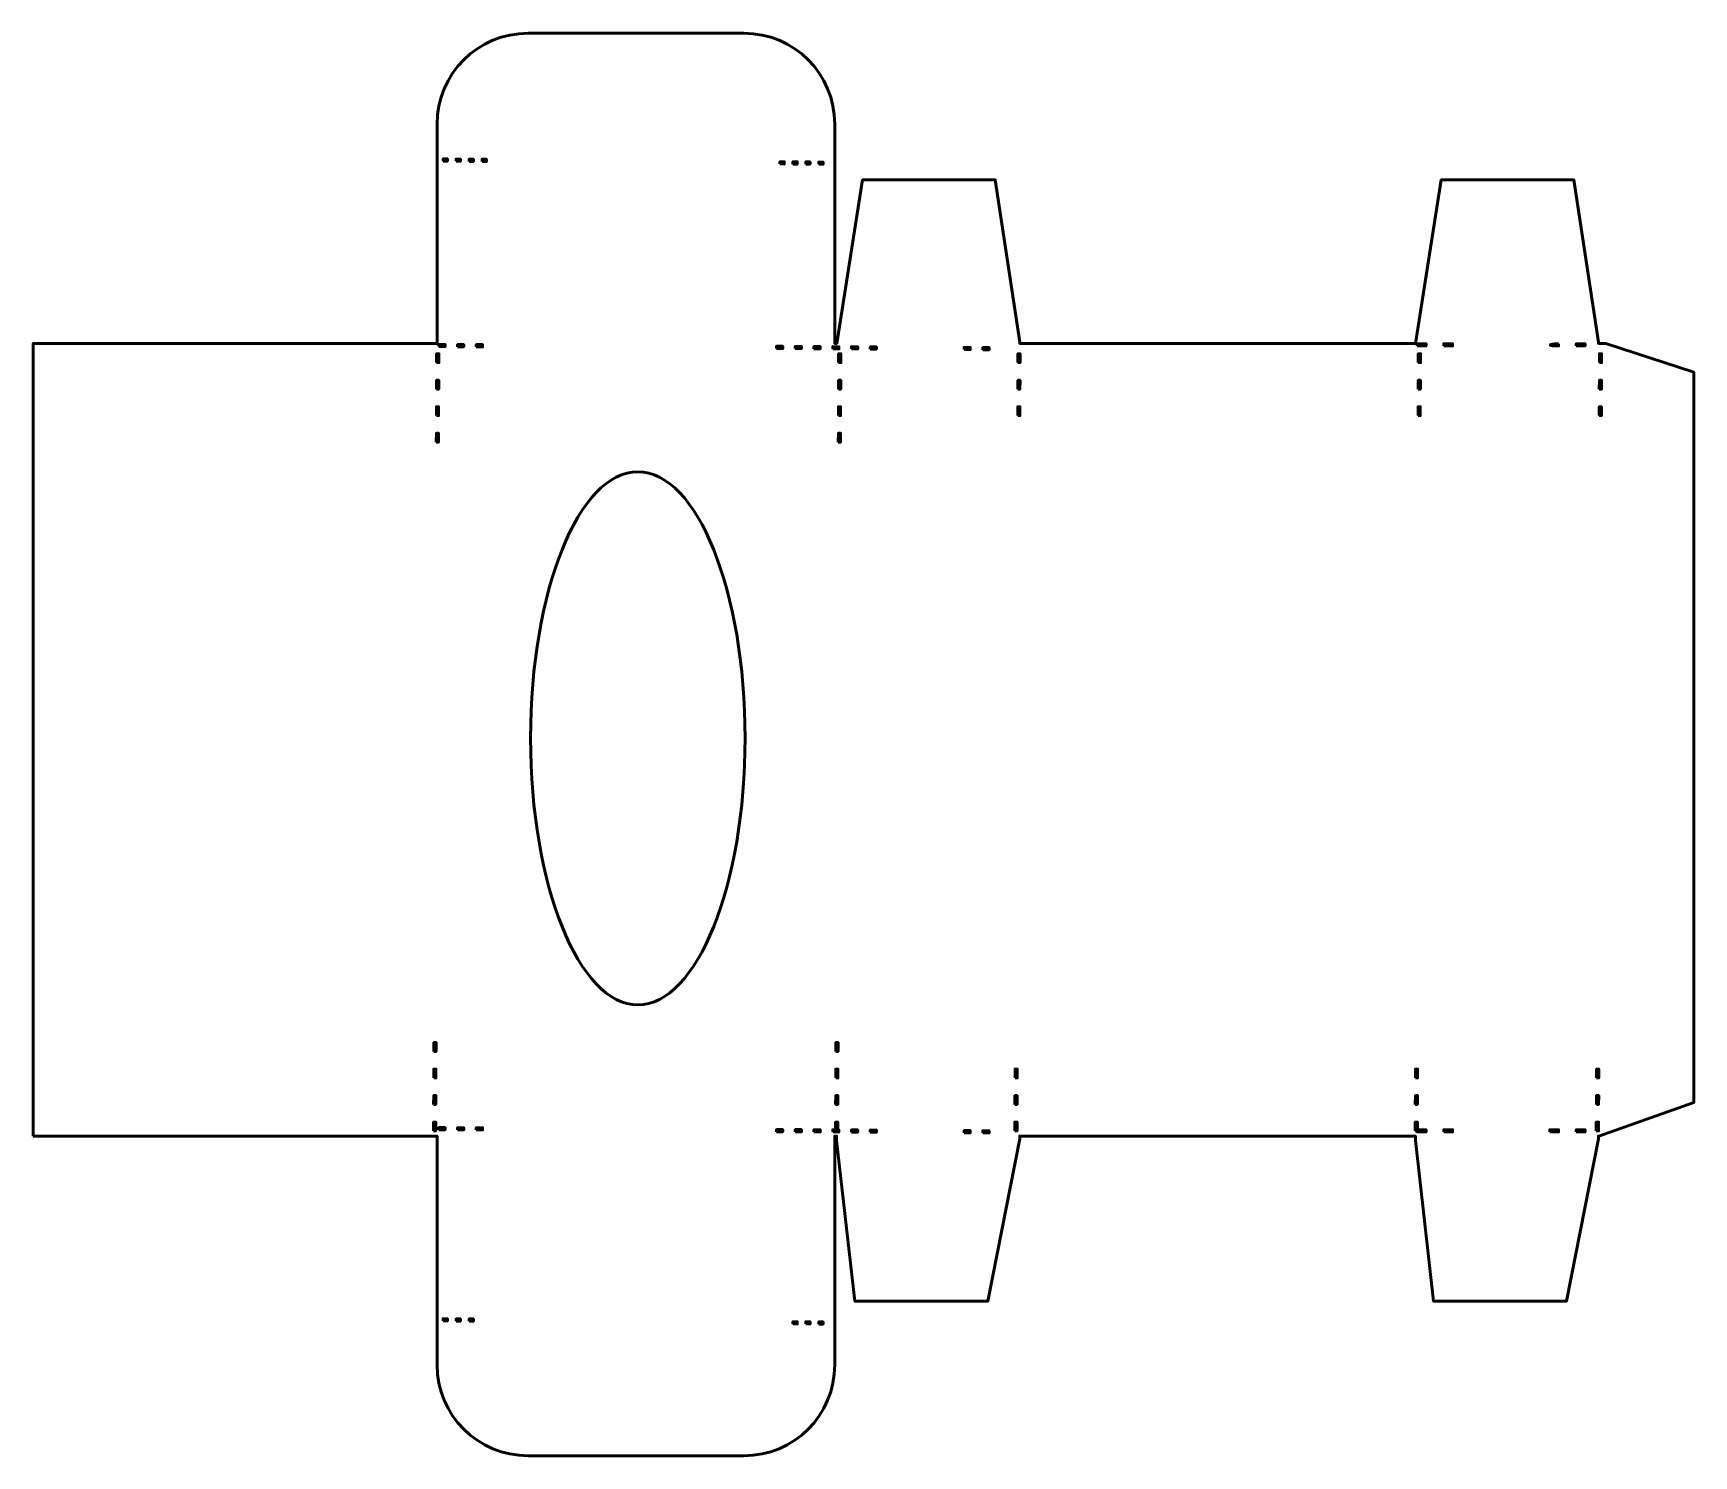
# Model space of a CAD drawing. Header units: centimetres. Extents: x -9.9 to 9.9, y -8.5 to 8.5.
import ezdxf

# ---------------------------------------------------------------- set-up
doc = ezdxf.new("R2010")
doc.units = ezdxf.units.CM
doc.header["$MEASUREMENT"] = 0
doc.layers.add('Layer 1', color=7, linetype='Continuous')

msp = doc.modelspace()

# ---------------------------------------------------------------- linework, layer by layer
at = {"layer": 'Layer 1', "color": 216, "lineweight": 53}
for points, knots in [([(-9.94598, -4.69219), (-9.94598, -4.69219), (-5.10741, -4.69219), (-5.10741, -4.69219), (-5.10741, -4.69219), (-5.10741, -4.69219), (-5.10741, -7.43311), (-5.10741, -7.43311), (-5.10741, -7.43311), (-5.10741, -8.03746), (-4.62118, -8.52369), (-4.01683, -8.52369), (-4.01683, -8.52369), (-4.01683, -8.52369), (-1.43466, -8.52369), (-1.43466, -8.52369), (-1.43466, -8.52369), (-0.83031, -8.52369), (-0.34408, -8.03746), (-0.34408, -7.43311), (-0.34408, -7.43311), (-0.34408, -7.43311), (-0.34408, -4.69219), (-0.34408, -4.69219), (-0.34408, -4.69219), (-0.34408, -4.69219), (-0.32176, -4.69219), (-0.32176, -4.69219), (-0.32176, -4.69219), (-0.32176, -4.69219), (-0.32176, -4.74428), (-0.32176, -4.74428), (-0.32176, -4.74428), (-0.32176, -4.74428), (-0.10265, -6.6716), (-0.10265, -6.6716), (-0.10265, -6.6716), (-0.10265, -6.6716), (1.48733, -6.6716), (1.48733, -6.6716), (1.48733, -6.6716), (1.48733, -6.6716), (1.87098, -4.72526), (1.87098, -4.72526), (1.87098, -4.72526), (1.87098, -4.72526), (1.87098, -4.69219), (1.87098, -4.69219), (1.87098, -4.69219), (1.87098, -4.69219), (6.61033, -4.69219), (6.61033, -4.69219), (6.61033, -4.69219), (6.61033, -4.69219), (6.61033, -4.74428), (6.61033, -4.74428), (6.61033, -4.74428), (6.61033, -4.74428), (6.82944, -6.6716), (6.82944, -6.6716), (6.82944, -6.6716), (6.82944, -6.6716), (8.41942, -6.6716), (8.41942, -6.6716), (8.41942, -6.6716), (8.41942, -6.6716), (8.80307, -4.72526), (8.80307, -4.72526), (8.80307, -4.72526), (8.80307, -4.72526), (8.80307, -4.69219), (8.80307, -4.69219), (8.80307, -4.69219), (8.80307, -4.69219), (8.80638, -4.69219), (8.80638, -4.69219), (8.80638, -4.69219), (8.80638, -4.69219), (9.94574, -4.29035), (9.94574, -4.29035), (9.94574, -4.29035), (9.94574, -4.29035), (9.94574, 4.45992), (9.94574, 4.45992), (9.94574, 4.45992), (9.94574, 4.45992), (8.89154, 4.80553), (8.89154, 4.80553), (8.89154, 4.80553), (8.89154, 4.80553), (8.80307, 4.80553), (8.80307, 4.80553), (8.80307, 4.80553), (8.80307, 4.80553), (8.80307, 4.81959), (8.80307, 4.81959), (8.80307, 4.81959), (8.80307, 4.81959), (8.51037, 6.76593), (8.51037, 6.76593), (8.51037, 6.76593), (8.51037, 6.76593), (6.92039, 6.76593), (6.92039, 6.76593), (6.92039, 6.76593), (6.92039, 6.76593), (6.61116, 4.80553), (6.61116, 4.80553), (6.61116, 4.80553), (6.61116, 4.80553), (1.87098, 4.80553), (1.87098, 4.80553), (1.87098, 4.80553), (1.87098, 4.80553), (1.87098, 4.81959), (1.87098, 4.81959), (1.87098, 4.81959), (1.87098, 4.81959), (1.57828, 6.76593), (1.57828, 6.76593), (1.57828, 6.76593), (1.57828, 6.76593), (-0.0117, 6.76593), (-0.0117, 6.76593), (-0.0117, 6.76593), (-0.0117, 6.76593), (-0.32093, 4.80553), (-0.32093, 4.80553), (-0.32093, 4.80553), (-0.32093, 4.80553), (-0.34408, 4.80553), (-0.34408, 4.80553), (-0.34408, 4.80553), (-0.34408, 4.80553), (-0.34408, 7.43317), (-0.34408, 7.43317), (-0.34408, 7.43317), (-0.34408, 8.03752), (-0.83031, 8.52375), (-1.43466, 8.52375), (-1.43466, 8.52375), (-1.43466, 8.52375), (-4.01683, 8.52375), (-4.01683, 8.52375), (-4.01683, 8.52375), (-4.62118, 8.52375), (-5.10741, 8.03752), (-5.10741, 7.43317), (-5.10741, 7.43317), (-5.10741, 7.43317), (-5.10741, 4.80553), (-5.10741, 4.80553), (-5.10741, 4.80553), (-5.10741, 4.80553), (-9.94598, 4.80553), (-9.94598, 4.80553), (-9.94598, 4.80553), (-9.94598, 4.80553), (-9.94598, -4.69219), (-9.94598, -4.69219)], [0, 0, 0, 0, 0.02439024, 0.02439024, 0.02439024, 0.02439024, 0.04878049, 0.04878049, 0.04878049, 0.04878049, 0.07317073, 0.07317073, 0.07317073, 0.07317073, 0.09756098, 0.09756098, 0.09756098, 0.09756098, 0.12195122, 0.12195122, 0.12195122, 0.12195122, 0.14634146, 0.14634146, 0.14634146, 0.14634146, 0.17073171, 0.17073171, 0.17073171, 0.17073171, 0.19512195, 0.19512195, 0.19512195, 0.19512195, 0.2195122, 0.2195122, 0.2195122, 0.2195122, 0.24390244, 0.24390244, 0.24390244, 0.24390244, 0.26829268, 0.26829268, 0.26829268, 0.26829268, 0.29268293, 0.29268293, 0.29268293, 0.29268293, 0.31707317, 0.31707317, 0.31707317, 0.31707317, 0.34146341, 0.34146341, 0.34146341, 0.34146341, 0.36585366, 0.36585366, 0.36585366, 0.36585366, 0.3902439, 0.3902439, 0.3902439, 0.3902439, 0.41463415, 0.41463415, 0.41463415, 0.41463415, 0.43902439, 0.43902439, 0.43902439, 0.43902439, 0.46341463, 0.46341463, 0.46341463, 0.46341463, 0.48780488, 0.48780488, 0.48780488, 0.48780488, 0.51219512, 0.51219512, 0.51219512, 0.51219512, 0.53658537, 0.53658537, 0.53658537, 0.53658537, 0.56097561, 0.56097561, 0.56097561, 0.56097561, 0.58536585, 0.58536585, 0.58536585, 0.58536585, 0.6097561, 0.6097561, 0.6097561, 0.6097561, 0.63414634, 0.63414634, 0.63414634, 0.63414634, 0.65853659, 0.65853659, 0.65853659, 0.65853659, 0.68292683, 0.68292683, 0.68292683, 0.68292683, 0.70731707, 0.70731707, 0.70731707, 0.70731707, 0.73170732, 0.73170732, 0.73170732, 0.73170732, 0.75609756, 0.75609756, 0.75609756, 0.75609756, 0.7804878, 0.7804878, 0.7804878, 0.7804878, 0.80487805, 0.80487805, 0.80487805, 0.80487805, 0.82926829, 0.82926829, 0.82926829, 0.82926829, 0.85365854, 0.85365854, 0.85365854, 0.85365854, 0.87804878, 0.87804878, 0.87804878, 0.87804878, 0.90243902, 0.90243902, 0.90243902, 0.90243902, 0.92682927, 0.92682927, 0.92682927, 0.92682927, 0.95121951, 0.95121951, 0.95121951, 0.95121951, 1, 1, 1, 1]), ([(-5.03548, 6.99081), (-5.03548, 6.99081), (-5.03548, 7.01727), (-5.03548, 7.01727), (-5.03548, 7.01727), (-5.03548, 7.01727), (-4.98339, 7.01727), (-4.98339, 7.01727), (-4.98339, 7.01727), (-4.98339, 7.01727), (-4.98339, 6.99081), (-4.98339, 6.99081), (-4.98339, 6.99081), (-4.98339, 6.99081), (-5.03548, 6.99081), (-5.03548, 6.99081)], [0, 0, 0, 0, 0.2, 0.2, 0.2, 0.2, 0.4, 0.4, 0.4, 0.4, 0.6, 0.6, 0.6, 0.6, 1, 1, 1, 1]), ([(-4.88004, 6.98916), (-4.88004, 6.98916), (-4.88004, 7.01562), (-4.88004, 7.01562), (-4.88004, 7.01562), (-4.88004, 7.01562), (-4.82795, 7.01562), (-4.82795, 7.01562), (-4.82795, 7.01562), (-4.82795, 7.01562), (-4.82795, 6.98916), (-4.82795, 6.98916), (-4.82795, 6.98916), (-4.82795, 6.98916), (-4.88004, 6.98916), (-4.88004, 6.98916)], [0, 0, 0, 0, 0.2, 0.2, 0.2, 0.2, 0.4, 0.4, 0.4, 0.4, 0.6, 0.6, 0.6, 0.6, 1, 1, 1, 1]), ([(-4.7246, 6.98751), (-4.7246, 6.98751), (-4.7246, 7.01397), (-4.7246, 7.01397), (-4.7246, 7.01397), (-4.7246, 7.01397), (-4.67334, 7.01397), (-4.67334, 7.01397), (-4.67334, 7.01397), (-4.67334, 7.01397), (-4.67334, 6.98751), (-4.67334, 6.98751), (-4.67334, 6.98751), (-4.67334, 6.98751), (-4.7246, 6.98751), (-4.7246, 6.98751)], [0, 0, 0, 0, 0.2, 0.2, 0.2, 0.2, 0.4, 0.4, 0.4, 0.4, 0.6, 0.6, 0.6, 0.6, 1, 1, 1, 1]), ([(-4.56998, 6.98751), (-4.56998, 6.98751), (-4.56998, 7.01397), (-4.56998, 7.01397), (-4.56998, 7.01397), (-4.56998, 7.01397), (-4.51789, 7.01232), (-4.51789, 7.01232), (-4.51789, 7.01232), (-4.51789, 7.01232), (-4.51789, 6.98586), (-4.51789, 6.98586), (-4.51789, 6.98586), (-4.51789, 6.98586), (-4.56998, 6.98751), (-4.56998, 6.98751)], [0, 0, 0, 0, 0.2, 0.2, 0.2, 0.2, 0.4, 0.4, 0.4, 0.4, 0.6, 0.6, 0.6, 0.6, 1, 1, 1, 1]), ([(-1.00141, 6.95774), (-1.00141, 6.95774), (-1.00141, 6.9842), (-1.00141, 6.9842), (-1.00141, 6.9842), (-1.00141, 6.9842), (-0.94932, 6.98255), (-0.94932, 6.98255), (-0.94932, 6.98255), (-0.94932, 6.98255), (-0.94932, 6.95609), (-0.94932, 6.95609), (-0.94932, 6.95609), (-0.94932, 6.95609), (-1.00141, 6.95774), (-1.00141, 6.95774)], [0, 0, 0, 0, 0.2, 0.2, 0.2, 0.2, 0.4, 0.4, 0.4, 0.4, 0.6, 0.6, 0.6, 0.6, 1, 1, 1, 1]), ([(-0.84597, 6.95609), (-0.84597, 6.95609), (-0.84597, 6.98255), (-0.84597, 6.98255), (-0.84597, 6.98255), (-0.84597, 6.98255), (-0.79471, 6.98255), (-0.79471, 6.98255), (-0.79471, 6.98255), (-0.79471, 6.98255), (-0.79471, 6.95609), (-0.79471, 6.95609), (-0.79471, 6.95609), (-0.79471, 6.95609), (-0.84597, 6.95609), (-0.84597, 6.95609)], [0, 0, 0, 0, 0.2, 0.2, 0.2, 0.2, 0.4, 0.4, 0.4, 0.4, 0.6, 0.6, 0.6, 0.6, 1, 1, 1, 1]), ([(-0.69136, 6.95443), (-0.69136, 6.95443), (-0.69136, 6.98089), (-0.69136, 6.98089), (-0.69136, 6.98089), (-0.69136, 6.98089), (-0.63927, 6.98089), (-0.63927, 6.98089), (-0.63927, 6.98089), (-0.63927, 6.98089), (-0.63927, 6.95443), (-0.63927, 6.95443), (-0.63927, 6.95443), (-0.63927, 6.95443), (-0.69136, 6.95443), (-0.69136, 6.95443)], [0, 0, 0, 0, 0.2, 0.2, 0.2, 0.2, 0.4, 0.4, 0.4, 0.4, 0.6, 0.6, 0.6, 0.6, 1, 1, 1, 1]), ([(-0.53591, 6.95278), (-0.53591, 6.95278), (-0.53591, 6.97924), (-0.53591, 6.97924), (-0.53591, 6.97924), (-0.53591, 6.97924), (-0.48382, 6.97924), (-0.48382, 6.97924), (-0.48382, 6.97924), (-0.48382, 6.97924), (-0.48382, 6.95278), (-0.48382, 6.95278), (-0.48382, 6.95278), (-0.48382, 6.95278), (-0.53591, 6.95278), (-0.53591, 6.95278)], [0, 0, 0, 0, 0.2, 0.2, 0.2, 0.2, 0.4, 0.4, 0.4, 0.4, 0.6, 0.6, 0.6, 0.6, 1, 1, 1, 1]), ([(-5.0884, 4.76831), (-5.0884, 4.76831), (-5.0884, 4.79477), (-5.0884, 4.79477), (-5.0884, 4.79477), (-5.0884, 4.79477), (-5.01316, 4.79477), (-5.01316, 4.79477), (-5.01316, 4.79477), (-5.01316, 4.79477), (-5.01316, 4.76831), (-5.01316, 4.76831), (-5.01316, 4.76831), (-5.01316, 4.76831), (-5.0884, 4.76831), (-5.0884, 4.76831)], [0, 0, 0, 0, 0.2, 0.2, 0.2, 0.2, 0.4, 0.4, 0.4, 0.4, 0.6, 0.6, 0.6, 0.6, 1, 1, 1, 1]), ([(-4.8635, 4.76666), (-4.8635, 4.76666), (-4.8635, 4.79312), (-4.8635, 4.79312), (-4.8635, 4.79312), (-4.8635, 4.79312), (-4.78826, 4.79312), (-4.78826, 4.79312), (-4.78826, 4.79312), (-4.78826, 4.79312), (-4.78826, 4.76666), (-4.78826, 4.76666), (-4.78826, 4.76666), (-4.78826, 4.76666), (-4.8635, 4.76666), (-4.8635, 4.76666)], [0, 0, 0, 0, 0.2, 0.2, 0.2, 0.2, 0.4, 0.4, 0.4, 0.4, 0.6, 0.6, 0.6, 0.6, 1, 1, 1, 1]), ([(-4.63861, 4.76501), (-4.63861, 4.76501), (-4.63861, 4.79147), (-4.63861, 4.79147), (-4.63861, 4.79147), (-4.63861, 4.79147), (-4.56337, 4.79147), (-4.56337, 4.79147), (-4.56337, 4.79147), (-4.56337, 4.79147), (-4.56337, 4.76501), (-4.56337, 4.76501), (-4.56337, 4.76501), (-4.56337, 4.76501), (-4.63861, 4.76501), (-4.63861, 4.76501)], [0, 0, 0, 0, 0.2, 0.2, 0.2, 0.2, 0.4, 0.4, 0.4, 0.4, 0.6, 0.6, 0.6, 0.6, 1, 1, 1, 1]), ([(6.63346, 4.77576), (6.63346, 4.77576), (6.63346, 4.80222), (6.63346, 4.80222), (6.63346, 4.80222), (6.63346, 4.80222), (6.73929, 4.80222), (6.73929, 4.80222), (6.73929, 4.80222), (6.73929, 4.80222), (6.73929, 4.77576), (6.73929, 4.77576), (6.73929, 4.77576), (6.73929, 4.77576), (6.63346, 4.77576), (6.63346, 4.77576)], [0, 0, 0, 0, 0.2, 0.2, 0.2, 0.2, 0.4, 0.4, 0.4, 0.4, 0.6, 0.6, 0.6, 0.6, 1, 1, 1, 1]), ([(6.95096, 4.77576), (6.95096, 4.77576), (6.95096, 4.80222), (6.95096, 4.80222), (6.95096, 4.80222), (6.95096, 4.80222), (7.05679, 4.80222), (7.05679, 4.80222), (7.05679, 4.80222), (7.05679, 4.80222), (7.05679, 4.77576), (7.05679, 4.77576), (7.05679, 4.77576), (7.05679, 4.77576), (6.95096, 4.77576), (6.95096, 4.77576)], [0, 0, 0, 0, 0.2, 0.2, 0.2, 0.2, 0.4, 0.4, 0.4, 0.4, 0.6, 0.6, 0.6, 0.6, 1, 1, 1, 1]), ([(8.32679, 4.80221), (8.32679, 4.80221), (8.32679, 4.77575), (8.32679, 4.77575), (8.32679, 4.77575), (8.19398, 4.77247), (8.19398, 4.80221), (8.32679, 4.80221)], [0, 0, 0, 0, 0.33333333, 0.33333333, 0.33333333, 0.33333333, 1, 1, 1, 1]), ([(8.53846, 4.77576), (8.53846, 4.77576), (8.53846, 4.80222), (8.53846, 4.80222), (8.53846, 4.80222), (8.53846, 4.80222), (8.64429, 4.80222), (8.64429, 4.80222), (8.64429, 4.80222), (8.64429, 4.80222), (8.64429, 4.77576), (8.64429, 4.77576), (8.64429, 4.77576), (8.64429, 4.77576), (8.53846, 4.77576), (8.53846, 4.77576)], [0, 0, 0, 0, 0.2, 0.2, 0.2, 0.2, 0.4, 0.4, 0.4, 0.4, 0.6, 0.6, 0.6, 0.6, 1, 1, 1, 1]), ([(-5.1132, 4.57732), (-5.1132, 4.57732), (-5.1132, 4.68315), (-5.1132, 4.68315), (-5.1132, 4.68315), (-5.1132, 4.68315), (-5.08674, 4.68315), (-5.08674, 4.68315), (-5.08674, 4.68315), (-5.08674, 4.68315), (-5.08674, 4.57732), (-5.08674, 4.57732), (-5.08674, 4.57732), (-5.08674, 4.57732), (-5.1132, 4.57732), (-5.1132, 4.57732)], [0, 0, 0, 0, 0.2, 0.2, 0.2, 0.2, 0.4, 0.4, 0.4, 0.4, 0.6, 0.6, 0.6, 0.6, 1, 1, 1, 1]), ([(-1.04276, 4.74516), (-1.04276, 4.74516), (-1.04276, 4.77162), (-1.04276, 4.77162), (-1.04276, 4.77162), (-1.04276, 4.77162), (-0.96835, 4.77162), (-0.96835, 4.77162), (-0.96835, 4.77162), (-0.96835, 4.77162), (-0.96835, 4.74516), (-0.96835, 4.74516), (-0.96835, 4.74516), (-0.96835, 4.74516), (-1.04276, 4.74516), (-1.04276, 4.74516)], [0, 0, 0, 0, 0.2, 0.2, 0.2, 0.2, 0.4, 0.4, 0.4, 0.4, 0.6, 0.6, 0.6, 0.6, 1, 1, 1, 1]), ([(-0.81786, 4.74351), (-0.81786, 4.74351), (-0.81786, 4.76997), (-0.81786, 4.76997), (-0.81786, 4.76997), (-0.81786, 4.76997), (-0.74345, 4.76997), (-0.74345, 4.76997), (-0.74345, 4.76997), (-0.74345, 4.76997), (-0.74345, 4.74351), (-0.74345, 4.74351), (-0.74345, 4.74351), (-0.74345, 4.74351), (-0.81786, 4.74351), (-0.81786, 4.74351)], [0, 0, 0, 0, 0.2, 0.2, 0.2, 0.2, 0.4, 0.4, 0.4, 0.4, 0.6, 0.6, 0.6, 0.6, 1, 1, 1, 1]), ([(-0.59379, 4.74186), (-0.59379, 4.74186), (-0.59379, 4.76832), (-0.59379, 4.76832), (-0.59379, 4.76832), (-0.59379, 4.76832), (-0.51855, 4.76832), (-0.51855, 4.76832), (-0.51855, 4.76832), (-0.51855, 4.76832), (-0.51855, 4.74186), (-0.51855, 4.74186), (-0.51855, 4.74186), (-0.51855, 4.74186), (-0.59379, 4.74186), (-0.59379, 4.74186)], [0, 0, 0, 0, 0.2, 0.2, 0.2, 0.2, 0.4, 0.4, 0.4, 0.4, 0.6, 0.6, 0.6, 0.6, 1, 1, 1, 1]), ([(-0.36889, 4.74186), (-0.36889, 4.74186), (-0.36889, 4.76832), (-0.36889, 4.76832), (-0.36889, 4.76832), (-0.36889, 4.76832), (-0.29365, 4.76667), (-0.29365, 4.76667), (-0.29365, 4.76667), (-0.29365, 4.76667), (-0.29365, 4.74021), (-0.29365, 4.74021), (-0.29365, 4.74021), (-0.29365, 4.74021), (-0.36889, 4.74186), (-0.36889, 4.74186)], [0, 0, 0, 0, 0.2, 0.2, 0.2, 0.2, 0.4, 0.4, 0.4, 0.4, 0.6, 0.6, 0.6, 0.6, 1, 1, 1, 1]), ([(-0.29779, 4.57732), (-0.29779, 4.57732), (-0.29779, 4.68315), (-0.29779, 4.68315), (-0.29779, 4.68315), (-0.29779, 4.68315), (-0.27133, 4.68315), (-0.27133, 4.68315), (-0.27133, 4.68315), (-0.27133, 4.68315), (-0.27133, 4.57732), (-0.27133, 4.57732), (-0.27133, 4.57732), (-0.27133, 4.57732), (-0.29779, 4.57732), (-0.29779, 4.57732)], [0, 0, 0, 0, 0.2, 0.2, 0.2, 0.2, 0.4, 0.4, 0.4, 0.4, 0.6, 0.6, 0.6, 0.6, 1, 1, 1, 1]), ([(-0.144, 4.7402), (-0.144, 4.7402), (-0.144, 4.76666), (-0.144, 4.76666), (-0.144, 4.76666), (-0.144, 4.76666), (-0.06876, 4.76666), (-0.06876, 4.76666), (-0.06876, 4.76666), (-0.06876, 4.76666), (-0.06876, 4.7402), (-0.06876, 4.7402), (-0.06876, 4.7402), (-0.06876, 4.7402), (-0.144, 4.7402), (-0.144, 4.7402)], [0, 0, 0, 0, 0.2, 0.2, 0.2, 0.2, 0.4, 0.4, 0.4, 0.4, 0.6, 0.6, 0.6, 0.6, 1, 1, 1, 1]), ([(0.08089, 4.73855), (0.08089, 4.73855), (0.08089, 4.76501), (0.08089, 4.76501), (0.08089, 4.76501), (0.08089, 4.76501), (0.1553, 4.76501), (0.1553, 4.76501), (0.1553, 4.76501), (0.1553, 4.76501), (0.1553, 4.73855), (0.1553, 4.73855), (0.1553, 4.73855), (0.1553, 4.73855), (0.08089, 4.73855), (0.08089, 4.73855)], [0, 0, 0, 0, 0.2, 0.2, 0.2, 0.2, 0.4, 0.4, 0.4, 0.4, 0.6, 0.6, 0.6, 0.6, 1, 1, 1, 1]), ([(1.20455, 4.73193), (1.20455, 4.73193), (1.20455, 4.75839), (1.20455, 4.75839), (1.20455, 4.75839), (1.20455, 4.75839), (1.27896, 4.75839), (1.27896, 4.75839), (1.27896, 4.75839), (1.27896, 4.75839), (1.27896, 4.73193), (1.27896, 4.73193), (1.27896, 4.73193), (1.27896, 4.73193), (1.20455, 4.73193), (1.20455, 4.73193)], [0, 0, 0, 0, 0.2, 0.2, 0.2, 0.2, 0.4, 0.4, 0.4, 0.4, 0.6, 0.6, 0.6, 0.6, 1, 1, 1, 1]), ([(1.42862, 4.73028), (1.42862, 4.73028), (1.42862, 4.75674), (1.42862, 4.75674), (1.42862, 4.75674), (1.42862, 4.75674), (1.50386, 4.75674), (1.50386, 4.75674), (1.50386, 4.75674), (1.50386, 4.75674), (1.50386, 4.73028), (1.50386, 4.73028), (1.50386, 4.73028), (1.50386, 4.73028), (1.42862, 4.73028), (1.42862, 4.73028)], [0, 0, 0, 0, 0.2, 0.2, 0.2, 0.2, 0.4, 0.4, 0.4, 0.4, 0.6, 0.6, 0.6, 0.6, 1, 1, 1, 1]), ([(1.84947, 4.57732), (1.84947, 4.57732), (1.84947, 4.68315), (1.84947, 4.68315), (1.84947, 4.68315), (1.84947, 4.68315), (1.87593, 4.68315), (1.87593, 4.68315), (1.87593, 4.68315), (1.87593, 4.68315), (1.87593, 4.57732), (1.87593, 4.57732), (1.87593, 4.57732), (1.87593, 4.57732), (1.84947, 4.57732), (1.84947, 4.57732)], [0, 0, 0, 0, 0.2, 0.2, 0.2, 0.2, 0.4, 0.4, 0.4, 0.4, 0.6, 0.6, 0.6, 0.6, 1, 1, 1, 1]), ([(6.64586, 4.57732), (6.64586, 4.57732), (6.64586, 4.68315), (6.64586, 4.68315), (6.64586, 4.68315), (6.64586, 4.68315), (6.67232, 4.68315), (6.67232, 4.68315), (6.67232, 4.68315), (6.67232, 4.68315), (6.67232, 4.57732), (6.67232, 4.57732), (6.67232, 4.57732), (6.67232, 4.57732), (6.64586, 4.57732), (6.64586, 4.57732)], [0, 0, 0, 0, 0.2, 0.2, 0.2, 0.2, 0.4, 0.4, 0.4, 0.4, 0.6, 0.6, 0.6, 0.6, 1, 1, 1, 1]), ([(8.81544, 4.57732), (8.81544, 4.57732), (8.81544, 4.68315), (8.81544, 4.68315), (8.81544, 4.68315), (8.81544, 4.68315), (8.8419, 4.68315), (8.8419, 4.68315), (8.8419, 4.68315), (8.8419, 4.68315), (8.8419, 4.57732), (8.8419, 4.57732), (8.8419, 4.57732), (8.8419, 4.57732), (8.81544, 4.57732), (8.81544, 4.57732)], [0, 0, 0, 0, 0.2, 0.2, 0.2, 0.2, 0.4, 0.4, 0.4, 0.4, 0.6, 0.6, 0.6, 0.6, 1, 1, 1, 1]), ([(-5.11486, 4.25982), (-5.11486, 4.25982), (-5.11403, 4.36565), (-5.11403, 4.36565), (-5.11403, 4.36565), (-5.11403, 4.36565), (-5.08757, 4.36565), (-5.08757, 4.36565), (-5.08757, 4.36565), (-5.08757, 4.36565), (-5.0884, 4.25982), (-5.0884, 4.25982), (-5.0884, 4.25982), (-5.0884, 4.25982), (-5.11486, 4.25982), (-5.11486, 4.25982)], [0, 0, 0, 0, 0.2, 0.2, 0.2, 0.2, 0.4, 0.4, 0.4, 0.4, 0.6, 0.6, 0.6, 0.6, 1, 1, 1, 1]), ([(-0.29944, 4.25982), (-0.29944, 4.25982), (-0.29861, 4.36565), (-0.29861, 4.36565), (-0.29861, 4.36565), (-0.29861, 4.36565), (-0.27215, 4.36565), (-0.27215, 4.36565), (-0.27215, 4.36565), (-0.27215, 4.36565), (-0.27298, 4.25982), (-0.27298, 4.25982), (-0.27298, 4.25982), (-0.27298, 4.25982), (-0.29944, 4.25982), (-0.29944, 4.25982)], [0, 0, 0, 0, 0.2, 0.2, 0.2, 0.2, 0.4, 0.4, 0.4, 0.4, 0.6, 0.6, 0.6, 0.6, 1, 1, 1, 1]), ([(1.84781, 4.25982), (1.84781, 4.25982), (1.84864, 4.36565), (1.84864, 4.36565), (1.84864, 4.36565), (1.84864, 4.36565), (1.8751, 4.36565), (1.8751, 4.36565), (1.8751, 4.36565), (1.8751, 4.36565), (1.87427, 4.25982), (1.87427, 4.25982), (1.87427, 4.25982), (1.87427, 4.25982), (1.84781, 4.25982), (1.84781, 4.25982)], [0, 0, 0, 0, 0.2, 0.2, 0.2, 0.2, 0.4, 0.4, 0.4, 0.4, 0.6, 0.6, 0.6, 0.6, 1, 1, 1, 1]), ([(6.64421, 4.25982), (6.64421, 4.25982), (6.64504, 4.36565), (6.64504, 4.36565), (6.64504, 4.36565), (6.64504, 4.36565), (6.6715, 4.36565), (6.6715, 4.36565), (6.6715, 4.36565), (6.6715, 4.36565), (6.67067, 4.25982), (6.67067, 4.25982), (6.67067, 4.25982), (6.67067, 4.25982), (6.64421, 4.25982), (6.64421, 4.25982)], [0, 0, 0, 0, 0.2, 0.2, 0.2, 0.2, 0.4, 0.4, 0.4, 0.4, 0.6, 0.6, 0.6, 0.6, 1, 1, 1, 1]), ([(8.81379, 4.25982), (8.81379, 4.25982), (8.81462, 4.36565), (8.81462, 4.36565), (8.81462, 4.36565), (8.81462, 4.36565), (8.84108, 4.36565), (8.84108, 4.36565), (8.84108, 4.36565), (8.84108, 4.36565), (8.84025, 4.25982), (8.84025, 4.25982), (8.84025, 4.25982), (8.84025, 4.25982), (8.81379, 4.25982), (8.81379, 4.25982)], [0, 0, 0, 0, 0.2, 0.2, 0.2, 0.2, 0.4, 0.4, 0.4, 0.4, 0.6, 0.6, 0.6, 0.6, 1, 1, 1, 1]), ([(-5.11568, 3.94232), (-5.11568, 3.94232), (-5.11568, 4.04815), (-5.11568, 4.04815), (-5.11568, 4.04815), (-5.11568, 4.04815), (-5.08922, 4.04815), (-5.08922, 4.04815), (-5.08922, 4.04815), (-5.08922, 4.04815), (-5.08922, 3.94232), (-5.08922, 3.94232), (-5.08922, 3.94232), (-5.08922, 3.94232), (-5.11568, 3.94232), (-5.11568, 3.94232)], [0, 0, 0, 0, 0.2, 0.2, 0.2, 0.2, 0.4, 0.4, 0.4, 0.4, 0.6, 0.6, 0.6, 0.6, 1, 1, 1, 1]), ([(-0.30027, 3.94232), (-0.30027, 3.94232), (-0.30027, 4.04815), (-0.30027, 4.04815), (-0.30027, 4.04815), (-0.30027, 4.04815), (-0.27381, 4.04815), (-0.27381, 4.04815), (-0.27381, 4.04815), (-0.27381, 4.04815), (-0.27381, 3.94232), (-0.27381, 3.94232), (-0.27381, 3.94232), (-0.27381, 3.94232), (-0.30027, 3.94232), (-0.30027, 3.94232)], [0, 0, 0, 0, 0.2, 0.2, 0.2, 0.2, 0.4, 0.4, 0.4, 0.4, 0.6, 0.6, 0.6, 0.6, 1, 1, 1, 1]), ([(1.84699, 3.94232), (1.84699, 3.94232), (1.84699, 4.04815), (1.84699, 4.04815), (1.84699, 4.04815), (1.84699, 4.04815), (1.87345, 4.04815), (1.87345, 4.04815), (1.87345, 4.04815), (1.87345, 4.04815), (1.87345, 3.94232), (1.87345, 3.94232), (1.87345, 3.94232), (1.87345, 3.94232), (1.84699, 3.94232), (1.84699, 3.94232)], [0, 0, 0, 0, 0.2, 0.2, 0.2, 0.2, 0.4, 0.4, 0.4, 0.4, 0.6, 0.6, 0.6, 0.6, 1, 1, 1, 1]), ([(6.64338, 3.94232), (6.64338, 3.94232), (6.64338, 4.04815), (6.64338, 4.04815), (6.64338, 4.04815), (6.64338, 4.04815), (6.66984, 4.04815), (6.66984, 4.04815), (6.66984, 4.04815), (6.66984, 4.04815), (6.66984, 3.94232), (6.66984, 3.94232), (6.66984, 3.94232), (6.66984, 3.94232), (6.64338, 3.94232), (6.64338, 3.94232)], [0, 0, 0, 0, 0.2, 0.2, 0.2, 0.2, 0.4, 0.4, 0.4, 0.4, 0.6, 0.6, 0.6, 0.6, 1, 1, 1, 1]), ([(8.81296, 3.94232), (8.81296, 3.94232), (8.81296, 4.04815), (8.81296, 4.04815), (8.81296, 4.04815), (8.81296, 4.04815), (8.83942, 4.04815), (8.83942, 4.04815), (8.83942, 4.04815), (8.83942, 4.04815), (8.83942, 3.94232), (8.83942, 3.94232), (8.83942, 3.94232), (8.83942, 3.94232), (8.81296, 3.94232), (8.81296, 3.94232)], [0, 0, 0, 0, 0.2, 0.2, 0.2, 0.2, 0.4, 0.4, 0.4, 0.4, 0.6, 0.6, 0.6, 0.6, 1, 1, 1, 1]), ([(-5.11734, 3.62482), (-5.11734, 3.62482), (-5.11651, 3.73065), (-5.11651, 3.73065), (-5.11651, 3.73065), (-5.11651, 3.73065), (-5.09005, 3.73065), (-5.09005, 3.73065), (-5.09005, 3.73065), (-5.09005, 3.73065), (-5.09088, 3.62482), (-5.09088, 3.62482), (-5.09088, 3.62482), (-5.09088, 3.62482), (-5.11734, 3.62482), (-5.11734, 3.62482)], [0, 0, 0, 0, 0.2, 0.2, 0.2, 0.2, 0.4, 0.4, 0.4, 0.4, 0.6, 0.6, 0.6, 0.6, 1, 1, 1, 1]), ([(-0.30192, 3.62482), (-0.30192, 3.62482), (-0.30109, 3.73065), (-0.30109, 3.73065), (-0.30109, 3.73065), (-0.30109, 3.73065), (-0.27463, 3.73065), (-0.27463, 3.73065), (-0.27463, 3.73065), (-0.27463, 3.73065), (-0.27546, 3.62482), (-0.27546, 3.62482), (-0.27546, 3.62482), (-0.27546, 3.62482), (-0.30192, 3.62482), (-0.30192, 3.62482)], [0, 0, 0, 0, 0.2, 0.2, 0.2, 0.2, 0.4, 0.4, 0.4, 0.4, 0.6, 0.6, 0.6, 0.6, 1, 1, 1, 1]), ([(-3.9879, 0.07527), (-3.9879, 1.8383), (-3.4124, 3.26929), (-2.70302, 3.26929), (-2.70302, 3.26929), (-1.99363, 3.26929), (-1.41814, 1.83831), (-1.41814, 0.07527), (-1.41814, 0.07527), (-1.41814, -1.68776), (-1.99364, -3.11875), (-2.70302, -3.11875), (-2.70302, -3.11875), (-3.41241, -3.11875), (-3.9879, -1.68777), (-3.9879, 0.07527)], [0, 0, 0, 0, 0.2, 0.2, 0.2, 0.2, 0.4, 0.4, 0.4, 0.4, 0.6, 0.6, 0.6, 0.6, 1, 1, 1, 1]), ([(-5.1471, -3.67768), (-5.1471, -3.67768), (-5.14627, -3.57185), (-5.14627, -3.57185), (-5.14627, -3.57185), (-5.14627, -3.57185), (-5.11981, -3.57185), (-5.11981, -3.57185), (-5.11981, -3.57185), (-5.11981, -3.57185), (-5.12064, -3.67768), (-5.12064, -3.67768), (-5.12064, -3.67768), (-5.12064, -3.67768), (-5.1471, -3.67768), (-5.1471, -3.67768)], [0, 0, 0, 0, 0.2, 0.2, 0.2, 0.2, 0.4, 0.4, 0.4, 0.4, 0.6, 0.6, 0.6, 0.6, 1, 1, 1, 1]), ([(-0.33169, -3.67768), (-0.33169, -3.67768), (-0.33086, -3.57185), (-0.33086, -3.57185), (-0.33086, -3.57185), (-0.33086, -3.57185), (-0.3044, -3.57185), (-0.3044, -3.57185), (-0.3044, -3.57185), (-0.3044, -3.57185), (-0.30523, -3.67768), (-0.30523, -3.67768), (-0.30523, -3.67768), (-0.30523, -3.67768), (-0.33169, -3.67768), (-0.33169, -3.67768)], [0, 0, 0, 0, 0.2, 0.2, 0.2, 0.2, 0.4, 0.4, 0.4, 0.4, 0.6, 0.6, 0.6, 0.6, 1, 1, 1, 1]), ([(-5.14793, -3.99518), (-5.14793, -3.99518), (-5.14793, -3.88935), (-5.14793, -3.88935), (-5.14793, -3.88935), (-5.14793, -3.88935), (-5.12147, -3.88935), (-5.12147, -3.88935), (-5.12147, -3.88935), (-5.12147, -3.88935), (-5.12147, -3.99518), (-5.12147, -3.99518), (-5.12147, -3.99518), (-5.12147, -3.99518), (-5.14793, -3.99518), (-5.14793, -3.99518)], [0, 0, 0, 0, 0.2, 0.2, 0.2, 0.2, 0.4, 0.4, 0.4, 0.4, 0.6, 0.6, 0.6, 0.6, 1, 1, 1, 1]), ([(-0.33251, -3.99518), (-0.33251, -3.99518), (-0.33251, -3.88935), (-0.33251, -3.88935), (-0.33251, -3.88935), (-0.33251, -3.88935), (-0.30605, -3.88935), (-0.30605, -3.88935), (-0.30605, -3.88935), (-0.30605, -3.88935), (-0.30605, -3.99518), (-0.30605, -3.99518), (-0.30605, -3.99518), (-0.30605, -3.99518), (-0.33251, -3.99518), (-0.33251, -3.99518)], [0, 0, 0, 0, 0.2, 0.2, 0.2, 0.2, 0.4, 0.4, 0.4, 0.4, 0.6, 0.6, 0.6, 0.6, 1, 1, 1, 1]), ([(1.81474, -3.99518), (1.81474, -3.99518), (1.81474, -3.88935), (1.81474, -3.88935), (1.81474, -3.88935), (1.81474, -3.88935), (1.8412, -3.88935), (1.8412, -3.88935), (1.8412, -3.88935), (1.8412, -3.88935), (1.8412, -3.99518), (1.8412, -3.99518), (1.8412, -3.99518), (1.8412, -3.99518), (1.81474, -3.99518), (1.81474, -3.99518)], [0, 0, 0, 0, 0.2, 0.2, 0.2, 0.2, 0.4, 0.4, 0.4, 0.4, 0.6, 0.6, 0.6, 0.6, 1, 1, 1, 1]), ([(6.61114, -3.99518), (6.61114, -3.99518), (6.61114, -3.88935), (6.61114, -3.88935), (6.61114, -3.88935), (6.61114, -3.88935), (6.6376, -3.88935), (6.6376, -3.88935), (6.6376, -3.88935), (6.6376, -3.88935), (6.6376, -3.99518), (6.6376, -3.99518), (6.6376, -3.99518), (6.6376, -3.99518), (6.61114, -3.99518), (6.61114, -3.99518)], [0, 0, 0, 0, 0.2, 0.2, 0.2, 0.2, 0.4, 0.4, 0.4, 0.4, 0.6, 0.6, 0.6, 0.6, 1, 1, 1, 1]), ([(8.78072, -3.99518), (8.78072, -3.99518), (8.78072, -3.88935), (8.78072, -3.88935), (8.78072, -3.88935), (8.78072, -3.88935), (8.80718, -3.88935), (8.80718, -3.88935), (8.80718, -3.88935), (8.80718, -3.88935), (8.80718, -3.99518), (8.80718, -3.99518), (8.80718, -3.99518), (8.80718, -3.99518), (8.78072, -3.99518), (8.78072, -3.99518)], [0, 0, 0, 0, 0.2, 0.2, 0.2, 0.2, 0.4, 0.4, 0.4, 0.4, 0.6, 0.6, 0.6, 0.6, 1, 1, 1, 1]), ([(-5.14958, -4.31268), (-5.14958, -4.31268), (-5.14875, -4.20685), (-5.14875, -4.20685), (-5.14875, -4.20685), (-5.14875, -4.20685), (-5.12229, -4.20685), (-5.12229, -4.20685), (-5.12229, -4.20685), (-5.12229, -4.20685), (-5.12312, -4.31268), (-5.12312, -4.31268), (-5.12312, -4.31268), (-5.12312, -4.31268), (-5.14958, -4.31268), (-5.14958, -4.31268)], [0, 0, 0, 0, 0.2, 0.2, 0.2, 0.2, 0.4, 0.4, 0.4, 0.4, 0.6, 0.6, 0.6, 0.6, 1, 1, 1, 1]), ([(-0.33417, -4.31268), (-0.33417, -4.31268), (-0.33334, -4.20685), (-0.33334, -4.20685), (-0.33334, -4.20685), (-0.33334, -4.20685), (-0.30688, -4.20685), (-0.30688, -4.20685), (-0.30688, -4.20685), (-0.30688, -4.20685), (-0.30771, -4.31268), (-0.30771, -4.31268), (-0.30771, -4.31268), (-0.30771, -4.31268), (-0.33417, -4.31268), (-0.33417, -4.31268)], [0, 0, 0, 0, 0.2, 0.2, 0.2, 0.2, 0.4, 0.4, 0.4, 0.4, 0.6, 0.6, 0.6, 0.6, 1, 1, 1, 1]), ([(1.81309, -4.31268), (1.81309, -4.31268), (1.81392, -4.20685), (1.81392, -4.20685), (1.81392, -4.20685), (1.81392, -4.20685), (1.84038, -4.20685), (1.84038, -4.20685), (1.84038, -4.20685), (1.84038, -4.20685), (1.83955, -4.31268), (1.83955, -4.31268), (1.83955, -4.31268), (1.83955, -4.31268), (1.81309, -4.31268), (1.81309, -4.31268)], [0, 0, 0, 0, 0.2, 0.2, 0.2, 0.2, 0.4, 0.4, 0.4, 0.4, 0.6, 0.6, 0.6, 0.6, 1, 1, 1, 1]), ([(6.60948, -4.31268), (6.60948, -4.31268), (6.61031, -4.20685), (6.61031, -4.20685), (6.61031, -4.20685), (6.61031, -4.20685), (6.63677, -4.20685), (6.63677, -4.20685), (6.63677, -4.20685), (6.63677, -4.20685), (6.63594, -4.31268), (6.63594, -4.31268), (6.63594, -4.31268), (6.63594, -4.31268), (6.60948, -4.31268), (6.60948, -4.31268)], [0, 0, 0, 0, 0.2, 0.2, 0.2, 0.2, 0.4, 0.4, 0.4, 0.4, 0.6, 0.6, 0.6, 0.6, 1, 1, 1, 1]), ([(8.77906, -4.31268), (8.77906, -4.31268), (8.77989, -4.20685), (8.77989, -4.20685), (8.77989, -4.20685), (8.77989, -4.20685), (8.80635, -4.20685), (8.80635, -4.20685), (8.80635, -4.20685), (8.80635, -4.20685), (8.80552, -4.31268), (8.80552, -4.31268), (8.80552, -4.31268), (8.80552, -4.31268), (8.77906, -4.31268), (8.77906, -4.31268)], [0, 0, 0, 0, 0.2, 0.2, 0.2, 0.2, 0.4, 0.4, 0.4, 0.4, 0.6, 0.6, 0.6, 0.6, 1, 1, 1, 1]), ([(-5.15041, -4.63018), (-5.15041, -4.63018), (-5.15041, -4.52435), (-5.15041, -4.52435), (-5.15041, -4.52435), (-5.15041, -4.52435), (-5.12395, -4.52435), (-5.12395, -4.52435), (-5.12395, -4.52435), (-5.12395, -4.52435), (-5.12395, -4.63018), (-5.12395, -4.63018), (-5.12395, -4.63018), (-5.12395, -4.63018), (-5.15041, -4.63018), (-5.15041, -4.63018)], [0, 0, 0, 0, 0.2, 0.2, 0.2, 0.2, 0.4, 0.4, 0.4, 0.4, 0.6, 0.6, 0.6, 0.6, 1, 1, 1, 1]), ([(-0.36889, -4.64341), (-0.36889, -4.64341), (-0.36889, -4.61695), (-0.36889, -4.61695), (-0.36889, -4.61695), (-0.36889, -4.61695), (-0.33499, -4.61695), (-0.33499, -4.61695), (-0.33499, -4.61695), (-0.33499, -4.61695), (-0.33499, -4.52435), (-0.33499, -4.52435), (-0.33499, -4.52435), (-0.33499, -4.52435), (-0.30853, -4.52435), (-0.30853, -4.52435), (-0.30853, -4.52435), (-0.30853, -4.52435), (-0.30853, -4.61778), (-0.30853, -4.61778), (-0.30853, -4.61778), (-0.30853, -4.61778), (-0.29365, -4.61778), (-0.29365, -4.61778), (-0.29365, -4.61778), (-0.29365, -4.61778), (-0.29365, -4.64424), (-0.29365, -4.64424), (-0.29365, -4.64424), (-0.29365, -4.64424), (-0.36889, -4.64341), (-0.36889, -4.64341)], [0, 0, 0, 0, 0.11111111, 0.11111111, 0.11111111, 0.11111111, 0.22222222, 0.22222222, 0.22222222, 0.22222222, 0.33333333, 0.33333333, 0.33333333, 0.33333333, 0.44444444, 0.44444444, 0.44444444, 0.44444444, 0.55555556, 0.55555556, 0.55555556, 0.55555556, 0.66666667, 0.66666667, 0.66666667, 0.66666667, 0.77777778, 0.77777778, 0.77777778, 0.77777778, 1, 1, 1, 1]), ([(1.81226, -4.63018), (1.81226, -4.63018), (1.81226, -4.52435), (1.81226, -4.52435), (1.81226, -4.52435), (1.81226, -4.52435), (1.83872, -4.52435), (1.83872, -4.52435), (1.83872, -4.52435), (1.83872, -4.52435), (1.83872, -4.63018), (1.83872, -4.63018), (1.83872, -4.63018), (1.83872, -4.63018), (1.81226, -4.63018), (1.81226, -4.63018)], [0, 0, 0, 0, 0.2, 0.2, 0.2, 0.2, 0.4, 0.4, 0.4, 0.4, 0.6, 0.6, 0.6, 0.6, 1, 1, 1, 1]), ([(6.60866, -4.63018), (6.60866, -4.63018), (6.60866, -4.52435), (6.60866, -4.52435), (6.60866, -4.52435), (6.60866, -4.52435), (6.63512, -4.52435), (6.63512, -4.52435), (6.63512, -4.52435), (6.63512, -4.52435), (6.63512, -4.61695), (6.63512, -4.61695), (6.63512, -4.61695), (6.63512, -4.61695), (6.7393, -4.61695), (6.7393, -4.61695), (6.7393, -4.61695), (6.7393, -4.61695), (6.7393, -4.64341), (6.7393, -4.64341), (6.7393, -4.64341), (6.7393, -4.64341), (6.63347, -4.64341), (6.63347, -4.64341), (6.63347, -4.64341), (6.63347, -4.64341), (6.63347, -4.63018), (6.63347, -4.63018), (6.63347, -4.63018), (6.63347, -4.63018), (6.60866, -4.63018), (6.60866, -4.63018)], [0, 0, 0, 0, 0.11111111, 0.11111111, 0.11111111, 0.11111111, 0.22222222, 0.22222222, 0.22222222, 0.22222222, 0.33333333, 0.33333333, 0.33333333, 0.33333333, 0.44444444, 0.44444444, 0.44444444, 0.44444444, 0.55555556, 0.55555556, 0.55555556, 0.55555556, 0.66666667, 0.66666667, 0.66666667, 0.66666667, 0.77777778, 0.77777778, 0.77777778, 0.77777778, 1, 1, 1, 1]), ([(8.77824, -4.63018), (8.77824, -4.63018), (8.77824, -4.52435), (8.77824, -4.52435), (8.77824, -4.52435), (8.77824, -4.52435), (8.8047, -4.52435), (8.8047, -4.52435), (8.8047, -4.52435), (8.8047, -4.52435), (8.8047, -4.63018), (8.8047, -4.63018), (8.8047, -4.63018), (8.8047, -4.63018), (8.77824, -4.63018), (8.77824, -4.63018)], [0, 0, 0, 0, 0.2, 0.2, 0.2, 0.2, 0.4, 0.4, 0.4, 0.4, 0.6, 0.6, 0.6, 0.6, 1, 1, 1, 1]), ([(-5.0884, -4.61695), (-5.0884, -4.61695), (-5.0884, -4.59049), (-5.0884, -4.59049), (-5.0884, -4.59049), (-5.0884, -4.59049), (-5.01316, -4.59049), (-5.01316, -4.59049), (-5.01316, -4.59049), (-5.01316, -4.59049), (-5.01316, -4.61695), (-5.01316, -4.61695), (-5.01316, -4.61695), (-5.01316, -4.61695), (-5.0884, -4.61695), (-5.0884, -4.61695)], [0, 0, 0, 0, 0.2, 0.2, 0.2, 0.2, 0.4, 0.4, 0.4, 0.4, 0.6, 0.6, 0.6, 0.6, 1, 1, 1, 1]), ([(-4.8635, -4.61778), (-4.8635, -4.61778), (-4.8635, -4.59132), (-4.8635, -4.59132), (-4.8635, -4.59132), (-4.8635, -4.59132), (-4.78826, -4.59215), (-4.78826, -4.59215), (-4.78826, -4.59215), (-4.78826, -4.59215), (-4.78826, -4.61861), (-4.78826, -4.61861), (-4.78826, -4.61861), (-4.78826, -4.61861), (-4.8635, -4.61778), (-4.8635, -4.61778)], [0, 0, 0, 0, 0.2, 0.2, 0.2, 0.2, 0.4, 0.4, 0.4, 0.4, 0.6, 0.6, 0.6, 0.6, 1, 1, 1, 1]), ([(-4.63861, -4.61943), (-4.63861, -4.61943), (-4.63861, -4.59297), (-4.63861, -4.59297), (-4.63861, -4.59297), (-4.63861, -4.59297), (-4.56337, -4.59297), (-4.56337, -4.59297), (-4.56337, -4.59297), (-4.56337, -4.59297), (-4.56337, -4.61943), (-4.56337, -4.61943), (-4.56337, -4.61943), (-4.56337, -4.61943), (-4.63861, -4.61943), (-4.63861, -4.61943)], [0, 0, 0, 0, 0.2, 0.2, 0.2, 0.2, 0.4, 0.4, 0.4, 0.4, 0.6, 0.6, 0.6, 0.6, 1, 1, 1, 1]), ([(-1.04276, -4.6401), (-1.04276, -4.6401), (-1.04276, -4.61364), (-1.04276, -4.61364), (-1.04276, -4.61364), (-1.04276, -4.61364), (-0.96835, -4.61364), (-0.96835, -4.61364), (-0.96835, -4.61364), (-0.96835, -4.61364), (-0.96835, -4.6401), (-0.96835, -4.6401), (-0.96835, -4.6401), (-0.96835, -4.6401), (-1.04276, -4.6401), (-1.04276, -4.6401)], [0, 0, 0, 0, 0.2, 0.2, 0.2, 0.2, 0.4, 0.4, 0.4, 0.4, 0.6, 0.6, 0.6, 0.6, 1, 1, 1, 1]), ([(-0.81786, -4.64093), (-0.81786, -4.64093), (-0.81786, -4.61447), (-0.81786, -4.61447), (-0.81786, -4.61447), (-0.81786, -4.61447), (-0.74345, -4.6153), (-0.74345, -4.6153), (-0.74345, -4.6153), (-0.74345, -4.6153), (-0.74345, -4.64176), (-0.74345, -4.64176), (-0.74345, -4.64176), (-0.74345, -4.64176), (-0.81786, -4.64093), (-0.81786, -4.64093)], [0, 0, 0, 0, 0.2, 0.2, 0.2, 0.2, 0.4, 0.4, 0.4, 0.4, 0.6, 0.6, 0.6, 0.6, 1, 1, 1, 1]), ([(-0.59379, -4.64258), (-0.59379, -4.64258), (-0.59379, -4.61612), (-0.59379, -4.61612), (-0.59379, -4.61612), (-0.59379, -4.61612), (-0.51855, -4.61612), (-0.51855, -4.61612), (-0.51855, -4.61612), (-0.51855, -4.61612), (-0.51855, -4.64258), (-0.51855, -4.64258), (-0.51855, -4.64258), (-0.51855, -4.64258), (-0.59379, -4.64258), (-0.59379, -4.64258)], [0, 0, 0, 0, 0.2, 0.2, 0.2, 0.2, 0.4, 0.4, 0.4, 0.4, 0.6, 0.6, 0.6, 0.6, 1, 1, 1, 1]), ([(-0.144, -4.64506), (-0.144, -4.64506), (-0.144, -4.6186), (-0.144, -4.6186), (-0.144, -4.6186), (-0.144, -4.6186), (-0.06876, -4.6186), (-0.06876, -4.6186), (-0.06876, -4.6186), (-0.06876, -4.6186), (-0.06876, -4.64506), (-0.06876, -4.64506), (-0.06876, -4.64506), (-0.06876, -4.64506), (-0.144, -4.64506), (-0.144, -4.64506)], [0, 0, 0, 0, 0.2, 0.2, 0.2, 0.2, 0.4, 0.4, 0.4, 0.4, 0.6, 0.6, 0.6, 0.6, 1, 1, 1, 1]), ([(0.08089, -4.64589), (0.08089, -4.64589), (0.08089, -4.61943), (0.08089, -4.61943), (0.08089, -4.61943), (0.08089, -4.61943), (0.1553, -4.62026), (0.1553, -4.62026), (0.1553, -4.62026), (0.1553, -4.62026), (0.1553, -4.64672), (0.1553, -4.64672), (0.1553, -4.64672), (0.1553, -4.64672), (0.08089, -4.64589), (0.08089, -4.64589)], [0, 0, 0, 0, 0.2, 0.2, 0.2, 0.2, 0.4, 0.4, 0.4, 0.4, 0.6, 0.6, 0.6, 0.6, 1, 1, 1, 1]), ([(1.20455, -4.65251), (1.20455, -4.65251), (1.20455, -4.62605), (1.20455, -4.62605), (1.20455, -4.62605), (1.20455, -4.62605), (1.27896, -4.62688), (1.27896, -4.62688), (1.27896, -4.62688), (1.27896, -4.62688), (1.27896, -4.65334), (1.27896, -4.65334), (1.27896, -4.65334), (1.27896, -4.65334), (1.20455, -4.65251), (1.20455, -4.65251)], [0, 0, 0, 0, 0.2, 0.2, 0.2, 0.2, 0.4, 0.4, 0.4, 0.4, 0.6, 0.6, 0.6, 0.6, 1, 1, 1, 1]), ([(1.42862, -4.65416), (1.42862, -4.65416), (1.42862, -4.6277), (1.42862, -4.6277), (1.42862, -4.6277), (1.42862, -4.6277), (1.50386, -4.6277), (1.50386, -4.6277), (1.50386, -4.6277), (1.50386, -4.6277), (1.50386, -4.65416), (1.50386, -4.65416), (1.50386, -4.65416), (1.50386, -4.65416), (1.42862, -4.65416), (1.42862, -4.65416)], [0, 0, 0, 0, 0.2, 0.2, 0.2, 0.2, 0.4, 0.4, 0.4, 0.4, 0.6, 0.6, 0.6, 0.6, 1, 1, 1, 1]), ([(6.95096, -4.64341), (6.95096, -4.64341), (6.95096, -4.61695), (6.95096, -4.61695), (6.95096, -4.61695), (6.95096, -4.61695), (7.05679, -4.61695), (7.05679, -4.61695), (7.05679, -4.61695), (7.05679, -4.61695), (7.05679, -4.64341), (7.05679, -4.64341), (7.05679, -4.64341), (7.05679, -4.64341), (6.95096, -4.64341), (6.95096, -4.64341)], [0, 0, 0, 0, 0.2, 0.2, 0.2, 0.2, 0.4, 0.4, 0.4, 0.4, 0.6, 0.6, 0.6, 0.6, 1, 1, 1, 1]), ([(8.22096, -4.64341), (8.22096, -4.64341), (8.22096, -4.61695), (8.22096, -4.61695), (8.22096, -4.61695), (8.22096, -4.61695), (8.32679, -4.61695), (8.32679, -4.61695), (8.32679, -4.61695), (8.32679, -4.61695), (8.32679, -4.64341), (8.32679, -4.64341), (8.32679, -4.64341), (8.32679, -4.64341), (8.22096, -4.64341), (8.22096, -4.64341)], [0, 0, 0, 0, 0.2, 0.2, 0.2, 0.2, 0.4, 0.4, 0.4, 0.4, 0.6, 0.6, 0.6, 0.6, 1, 1, 1, 1]), ([(8.53846, -4.64341), (8.53846, -4.64341), (8.53846, -4.61695), (8.53846, -4.61695), (8.53846, -4.61695), (8.53846, -4.61695), (8.64429, -4.61695), (8.64429, -4.61695), (8.64429, -4.61695), (8.64429, -4.61695), (8.64429, -4.64341), (8.64429, -4.64341), (8.64429, -4.64341), (8.64429, -4.64341), (8.53846, -4.64341), (8.53846, -4.64341)], [0, 0, 0, 0, 0.2, 0.2, 0.2, 0.2, 0.4, 0.4, 0.4, 0.4, 0.6, 0.6, 0.6, 0.6, 1, 1, 1, 1]), ([(-5.03548, -6.90808), (-5.03548, -6.90808), (-5.03548, -6.88162), (-5.03548, -6.88162), (-5.03548, -6.88162), (-5.03548, -6.88162), (-4.98339, -6.88162), (-4.98339, -6.88162), (-4.98339, -6.88162), (-4.98339, -6.88162), (-4.98339, -6.90808), (-4.98339, -6.90808), (-4.98339, -6.90808), (-4.98339, -6.90808), (-5.03548, -6.90808), (-5.03548, -6.90808)], [0, 0, 0, 0, 0.2, 0.2, 0.2, 0.2, 0.4, 0.4, 0.4, 0.4, 0.6, 0.6, 0.6, 0.6, 1, 1, 1, 1]), ([(-4.88004, -6.90891), (-4.88004, -6.90891), (-4.88004, -6.88245), (-4.88004, -6.88245), (-4.88004, -6.88245), (-4.88004, -6.88245), (-4.82795, -6.88328), (-4.82795, -6.88328), (-4.82795, -6.88328), (-4.82795, -6.88328), (-4.82795, -6.90974), (-4.82795, -6.90974), (-4.82795, -6.90974), (-4.82795, -6.90974), (-4.88004, -6.90891), (-4.88004, -6.90891)], [0, 0, 0, 0, 0.2, 0.2, 0.2, 0.2, 0.4, 0.4, 0.4, 0.4, 0.6, 0.6, 0.6, 0.6, 1, 1, 1, 1]), ([(-4.7246, -6.91056), (-4.7246, -6.91056), (-4.7246, -6.8841), (-4.7246, -6.8841), (-4.7246, -6.8841), (-4.7246, -6.8841), (-4.67334, -6.8841), (-4.67334, -6.8841), (-4.67334, -6.8841), (-4.67334, -6.8841), (-4.67334, -6.91056), (-4.67334, -6.91056), (-4.67334, -6.91056), (-4.67334, -6.91056), (-4.7246, -6.91056), (-4.7246, -6.91056)], [0, 0, 0, 0, 0.2, 0.2, 0.2, 0.2, 0.4, 0.4, 0.4, 0.4, 0.6, 0.6, 0.6, 0.6, 1, 1, 1, 1]), ([(-0.84597, -6.94281), (-0.84597, -6.94281), (-0.84597, -6.91635), (-0.84597, -6.91635), (-0.84597, -6.91635), (-0.84597, -6.91635), (-0.79471, -6.91635), (-0.79471, -6.91635), (-0.79471, -6.91635), (-0.79471, -6.91635), (-0.79471, -6.94281), (-0.79471, -6.94281), (-0.79471, -6.94281), (-0.79471, -6.94281), (-0.84597, -6.94281), (-0.84597, -6.94281)], [0, 0, 0, 0, 0.2, 0.2, 0.2, 0.2, 0.4, 0.4, 0.4, 0.4, 0.6, 0.6, 0.6, 0.6, 1, 1, 1, 1]), ([(-0.69136, -6.94363), (-0.69136, -6.94363), (-0.69136, -6.91717), (-0.69136, -6.91717), (-0.69136, -6.91717), (-0.69136, -6.91717), (-0.63927, -6.918), (-0.63927, -6.918), (-0.63927, -6.918), (-0.63927, -6.918), (-0.63927, -6.94446), (-0.63927, -6.94446), (-0.63927, -6.94446), (-0.63927, -6.94446), (-0.69136, -6.94363), (-0.69136, -6.94363)], [0, 0, 0, 0, 0.2, 0.2, 0.2, 0.2, 0.4, 0.4, 0.4, 0.4, 0.6, 0.6, 0.6, 0.6, 1, 1, 1, 1]), ([(-0.53591, -6.94529), (-0.53591, -6.94529), (-0.53591, -6.91883), (-0.53591, -6.91883), (-0.53591, -6.91883), (-0.53591, -6.91883), (-0.48382, -6.91883), (-0.48382, -6.91883), (-0.48382, -6.91883), (-0.48382, -6.91883), (-0.48382, -6.94529), (-0.48382, -6.94529), (-0.48382, -6.94529), (-0.48382, -6.94529), (-0.53591, -6.94529), (-0.53591, -6.94529)], [0, 0, 0, 0, 0.2, 0.2, 0.2, 0.2, 0.4, 0.4, 0.4, 0.4, 0.6, 0.6, 0.6, 0.6, 1, 1, 1, 1])]:
    msp.add_open_spline(points, degree=3, knots=knots, dxfattribs=at)

doc.saveas('drawing.dxf')
